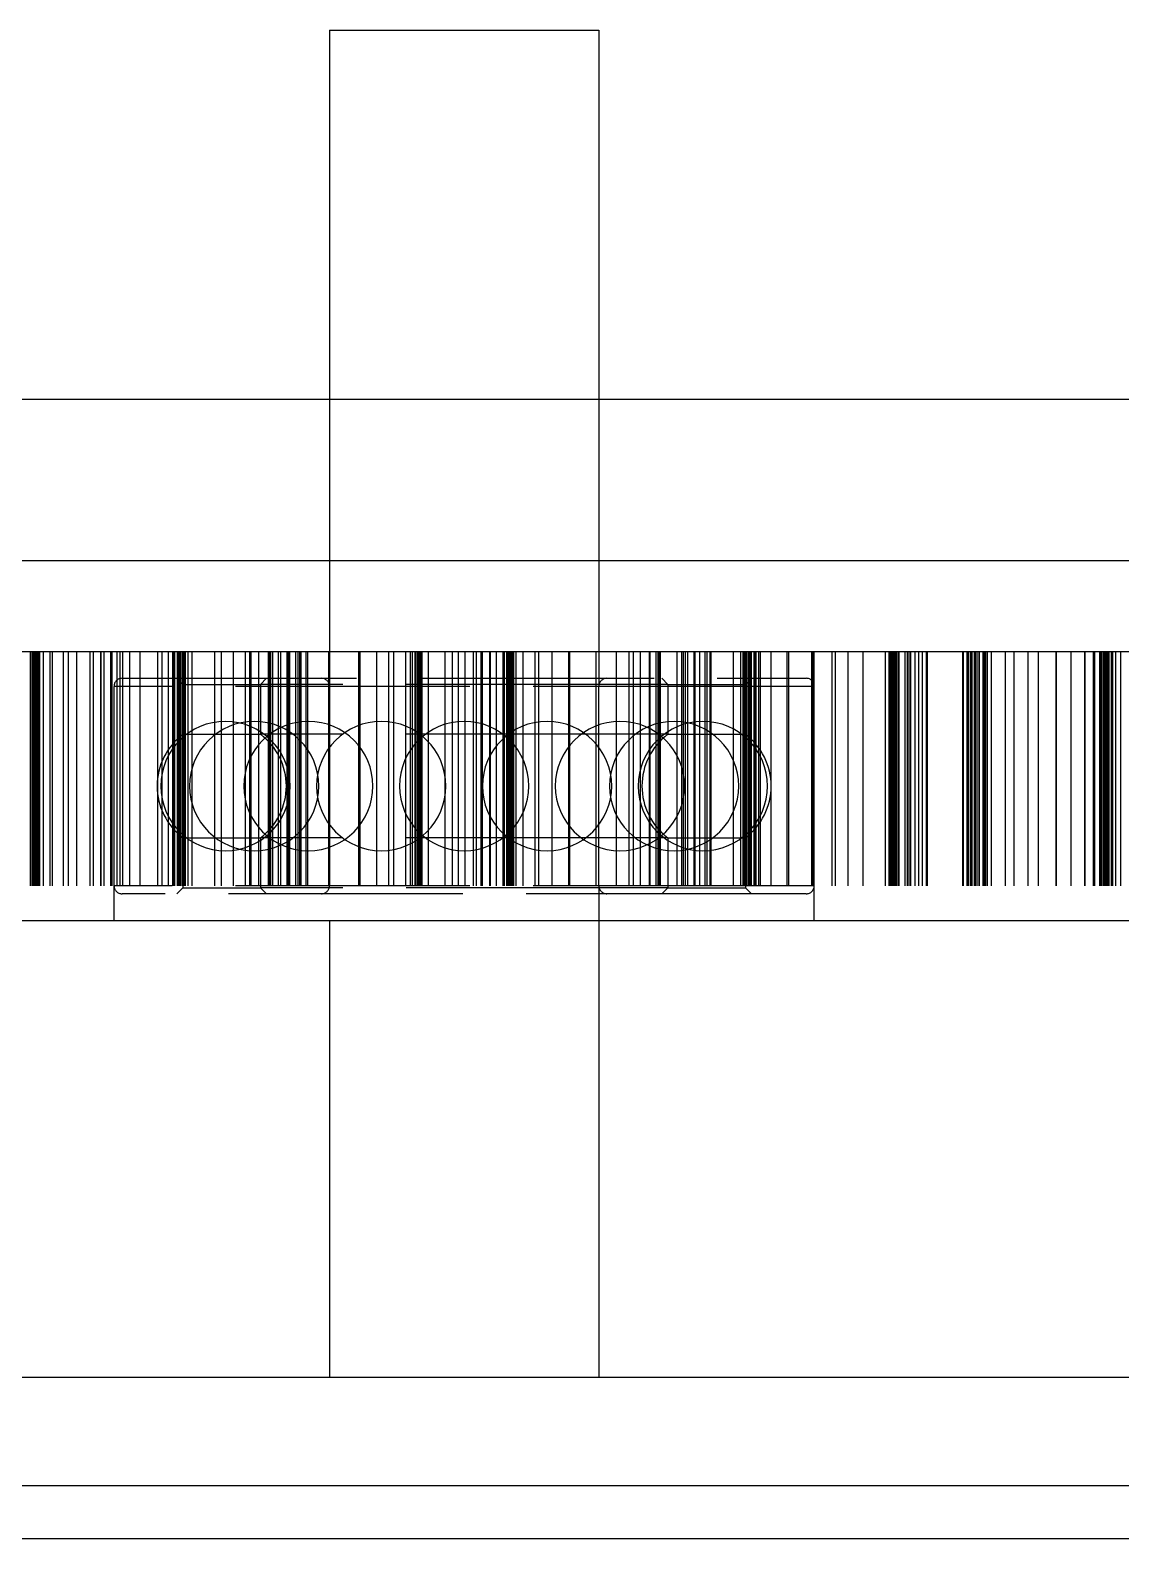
# Model space of a CAD drawing. Extents: x -49 to 4846, y -968 to 1090.
# Drawn here: x 4278.6 to 4319, y -409.9 to -353.9 of the extents above; entities that cross this region are included whole.
import ezdxf

# ---------------------------------------------------------------- set-up
doc = ezdxf.new("R2010")
doc.units = 0
doc.linetypes.add('DASHED', pattern=[11.05, 8.7, -2.35])
doc.linetypes.add('DOT', pattern=[2.2, 1.1, -1.1])
doc.layers.get('0').update_dxf_attribs({"linetype": 'CONTINUOUS'})
doc.layers.add('INVISIBLE', color=6, linetype='DOT')

msp = doc.modelspace()

# ---------------------------------------------------------------- linework, layer by layer
at = {"color": 1}
for p, q in [((4289.665441, -353.87264), (4289.665441, -367.571621)), ((4289.665441, -353.87264), (4299.665441, -353.87264)), ((4299.665441, -353.87264), (4299.665441, -367.571621)), ((4247.607727, -367.571621), (4435.107727, -367.571621)), ((4497.607727, -373.571621), (4247.607727, -373.571621)), ((4289.665441, -373.571621), (4289.665441, -376.930308)), ((4299.665441, -373.571621), (4299.665441, -376.930308)), ((4197.607727, -376.930308), (4547.607727, -376.930308)), ((4547.607727, -386.930308), (4197.607727, -386.930308)), ((4289.665441, -386.930308), (4289.665441, -403.87264)), ((4299.665441, -386.930308), (4299.665441, -403.87264)), ((4222.607727, -403.87264), (4447.607727, -403.87264)), ((4222.607727, -407.895823), (4522.607727, -407.895823)), ((4522.607727, -409.87264), (4222.607727, -409.87264))]:
    msp.add_line(p, q, dxfattribs=at)
at = {"layer": 'INVISIBLE', "linetype": 'DASHED'}
for p, q in [((4289.665441, -367.571621), (4289.665441, -373.571621)), ((4299.665441, -367.571621), (4299.665441, -373.571621)), ((4278.554333, -376.930308), (4278.554333, -386.930308)), ((4278.613398, -376.930308), (4278.613398, -386.930308)), ((4278.623508, -376.930308), (4278.623508, -386.930308)), ((4278.653107, -376.930308), (4278.653107, -386.930308)), ((4278.664704, -376.930308), (4278.664704, -386.930308)), ((4278.675875, -376.930308), (4278.675875, -386.930308)), ((4278.714435, -376.930308), (4278.714435, -386.930308)), ((4278.737237, -376.930308), (4278.737237, -386.930308)), ((4278.757952, -376.930308), (4278.757952, -386.930308)), ((4278.773581, -376.930308), (4278.773581, -386.930308)), ((4278.784749, -376.930308), (4278.784749, -386.930308)), ((4278.805972, -376.930308), (4278.805972, -386.930308)), ((4278.808433, -376.930308), (4278.808433, -386.930308)), ((4278.830329, -376.930308), (4278.830329, -386.930308)), ((4278.86932, -376.930308), (4278.86932, -386.930308)), ((4278.877835, -376.930308), (4278.877835, -386.930308)), ((4278.903627, -376.930308), (4278.903627, -386.930308)), ((4279.031274, -376.930308), (4279.031274, -386.930308)), ((4279.033013, -376.930308), (4279.033013, -386.930308)), ((4279.281704, -376.930308), (4279.281704, -386.930308)), ((4279.375498, -376.930308), (4279.375498, -386.930308)), ((4279.780935, -376.930308), (4279.780935, -386.930308)), ((4279.958014, -376.930308), (4279.958014, -386.930308)), ((4280.278449, -376.930308), (4280.278449, -386.930308)), ((4280.773348, -376.930308), (4280.773348, -386.930308)), ((4280.886489, -376.930308), (4280.886489, -386.930308)), ((4281.166711, -376.930308), (4281.166711, -386.930308)), ((4281.172764, -376.930308), (4281.172764, -386.930308)), ((4281.28224, -376.930308), (4281.28224, -386.930308)), ((4281.529248, -376.930308), (4281.529248, -386.930308)), ((4281.585628, -376.930308), (4281.585628, -386.930308)), ((4281.665441, -386.930308), (4281.665441, -376.930308)), ((4281.765139, -376.930308), (4281.765139, -386.930308)), ((4281.876991, -376.930308), (4281.876991, -386.930308)), ((4281.97644, -376.930308), (4281.97644, -386.930308)), ((4282.234814, -376.930308), (4282.234814, -386.930308)), ((4282.627298, -376.930308), (4282.627298, -386.930308)), ((4283.281016, -376.930308), (4283.281016, -386.930308)), ((4283.446513, -376.930308), (4283.446513, -386.930308)), ((4283.678949, -376.930308), (4283.678949, -386.930308)), ((4283.83374, -376.930308), (4283.83374, -386.930308)), ((4283.871821, -376.930308), (4283.871821, -386.930308)), ((4283.90614, -376.930308), (4283.90614, -386.930308)), ((4284.00585, -376.930308), (4284.00585, -386.930308)), ((4284.009891, -376.930308), (4284.009891, -386.930308)), ((4284.062435, -376.930308), (4284.062435, -386.930308)), ((4284.105498, -376.930308), (4284.105498, -386.930308)), ((4284.135365, -376.930308), (4284.135365, -386.930308)), ((4284.19087, -376.930308), (4284.19087, -386.930308)), ((4284.194761, -376.930308), (4284.194761, -386.930308)), ((4284.227461, -376.930308), (4284.227461, -386.930308)), ((4284.277648, -376.930308), (4284.277648, -386.930308)), ((4284.287279, -376.930308), (4284.287279, -386.930308)), ((4284.313455, -376.930308), (4284.313455, -386.930308)), ((4284.40088, -376.930308), (4284.40088, -386.930308)), ((4284.556843, -376.930308), (4284.556843, -386.930308)), ((4285.391362, -376.930308), (4285.391362, -386.930308)), ((4285.649277, -376.930308), (4285.649277, -386.930308)), ((4286.093565, -376.930308), (4286.093565, -386.930308)), ((4286.529912, -376.930308), (4286.529912, -386.930308)), ((4286.699896, -376.930308), (4286.699896, -386.930308)), ((4286.742308, -376.930308), (4286.742308, -386.930308)), ((4287.026455, -376.930308), (4287.026455, -386.930308)), ((4287.393916, -376.930308), (4287.393916, -386.930308)), ((4287.396723, -376.930308), (4287.396723, -386.930308)), ((4287.397008, -376.930308), (4287.397008, -386.930308)), ((4287.399961, -376.930308), (4287.399961, -386.930308)), ((4287.406739, -376.930308), (4287.406739, -386.930308)), ((4287.409189, -376.930308), (4287.409189, -386.930308)), ((4287.411148, -376.930308), (4287.411148, -386.930308)), ((4287.416594, -376.930308), (4287.416594, -386.930308)), ((4287.420263, -376.930308), (4287.420263, -386.930308)), ((4287.434122, -376.930308), (4287.434122, -386.930308)), ((4287.443868, -376.930308), (4287.443868, -386.930308)), ((4287.477669, -376.930308), (4287.477669, -386.930308)), ((4287.543754, -376.930308), (4287.543754, -386.930308)), ((4287.765864, -376.930308), (4287.765864, -386.930308)), ((4287.846306, -376.930308), (4287.846306, -386.930308)), ((4288.08042, -376.930308), (4288.08042, -386.930308)), ((4288.127818, -376.930308), (4288.127818, -386.930308)), ((4288.183287, -376.930308), (4288.183287, -386.930308)), ((4288.403506, -376.930308), (4288.403506, -386.930308)), ((4288.487035, -376.930308), (4288.487035, -386.930308)), ((4288.55019, -376.930308), (4288.55019, -386.930308)), ((4288.59925, -376.930308), (4288.59925, -386.930308)), ((4288.78588, -376.930308), (4288.78588, -386.930308)), ((4288.855567, -376.930308), (4288.855567, -386.930308)), ((4289.628482, -376.930308), (4289.628482, -386.930308)), ((4289.665441, -376.930308), (4289.665441, -386.930308)), ((4290.747985, -376.930308), (4290.747985, -386.930308)), ((4290.793449, -376.930308), (4290.793449, -386.930308)), ((4291.413029, -376.930308), (4291.413029, -386.930308)), ((4291.858222, -376.930308), (4291.858222, -386.930308)), ((4292.038759, -376.930308), (4292.038759, -386.930308)), ((4292.486456, -376.930308), (4292.486456, -386.930308)), ((4292.656574, -376.930308), (4292.656574, -386.930308)), ((4292.740926, -376.930308), (4292.740926, -386.930308)), ((4292.833993, -376.930308), (4292.833993, -386.930308)), ((4292.856242, -376.930308), (4292.856242, -386.930308)), ((4292.876039, -376.930308), (4292.876039, -386.930308)), ((4292.931982, -376.930308), (4292.931982, -386.930308)), ((4292.934193, -376.930308), (4292.934193, -386.930308)), ((4292.962487, -376.930308), (4292.962487, -386.930308)), ((4292.984958, -376.930308), (4292.984958, -386.930308)), ((4293.000098, -376.930308), (4293.000098, -386.930308)), ((4293.027049, -376.930308), (4293.027049, -386.930308)), ((4293.02887, -376.930308), (4293.02887, -386.930308)), ((4293.043754, -376.930308), (4293.043754, -386.930308)), ((4293.064691, -376.930308), (4293.064691, -386.930308)), ((4293.068343, -376.930308), (4293.068343, -386.930308)), ((4293.077333, -376.930308), (4293.077333, -386.930308)), ((4293.092678, -376.930308), (4293.092678, -386.930308)), ((4293.326915, -376.930308), (4293.326915, -386.930308)), ((4293.94493, -376.930308), (4293.94493, -386.930308)), ((4294.215287, -376.930308), (4294.215287, -386.930308)), ((4294.442828, -376.930308), (4294.442828, -386.930308)), ((4294.688918, -376.930308), (4294.688918, -386.930308)), ((4295.004752, -376.930308), (4295.004752, -386.930308)), ((4295.115596, -376.930308), (4295.115596, -386.930308)), ((4295.290408, -376.930308), (4295.290408, -386.930308)), ((4295.332212, -376.930308), (4295.332212, -386.930308)), ((4295.605117, -376.930308), (4295.605117, -386.930308)), ((4295.631618, -376.930308), (4295.631618, -386.930308)), ((4295.854651, -376.930308), (4295.854651, -386.930308)), ((4296.103139, -376.930308), (4296.103139, -386.930308)), ((4296.148207, -376.930308), (4296.148207, -386.930308)), ((4296.238204, -376.930308), (4296.238204, -386.930308)), ((4296.253549, -376.930308), (4296.253549, -386.930308)), ((4296.262539, -376.930308), (4296.262539, -386.930308)), ((4296.266192, -376.930308), (4296.266192, -386.930308)), ((4296.287129, -376.930308), (4296.287129, -386.930308)), ((4296.302012, -376.930308), (4296.302012, -386.930308)), ((4296.303833, -376.930308), (4296.303833, -386.930308)), ((4296.330785, -376.930308), (4296.330785, -386.930308)), ((4296.345925, -376.930308), (4296.345925, -386.930308)), ((4296.368395, -376.930308), (4296.368395, -386.930308)), ((4296.396689, -376.930308), (4296.396689, -386.930308)), ((4296.398901, -376.930308), (4296.398901, -386.930308)), ((4296.44107, -376.930308), (4296.44107, -386.930308)), ((4296.454843, -376.930308), (4296.454843, -386.930308)), ((4296.47464, -376.930308), (4296.47464, -386.930308)), ((4296.49689, -376.930308), (4296.49689, -386.930308)), ((4296.589956, -376.930308), (4296.589956, -386.930308)), ((4296.844426, -376.930308), (4296.844426, -386.930308)), ((4297.292123, -376.930308), (4297.292123, -386.930308)), ((4297.426417, -376.930308), (4297.426417, -386.930308)), ((4297.917853, -376.930308), (4297.917853, -386.930308)), ((4298.538976, -376.930308), (4298.538976, -386.930308)), ((4298.582898, -376.930308), (4298.582898, -386.930308)), ((4299.553004, -376.930308), (4299.553004, -386.930308)), ((4299.665441, -376.930308), (4299.665441, -378.230308)), ((4300.3113, -376.930308), (4300.3113, -386.930308)), ((4300.780692, -376.930308), (4300.780692, -386.930308)), ((4300.946512, -376.930308), (4300.946512, -386.930308)), ((4301.203064, -376.930308), (4301.203064, -386.930308)), ((4301.530789, -376.930308), (4301.530789, -386.930308)), ((4301.565019, -376.930308), (4301.565019, -386.930308)), ((4301.787129, -376.930308), (4301.787129, -386.930308)), ((4301.853213, -376.930308), (4301.853213, -386.930308)), ((4301.887014, -376.930308), (4301.887014, -386.930308)), ((4301.910619, -376.930308), (4301.910619, -386.930308)), ((4301.914289, -376.930308), (4301.914289, -386.930308)), ((4301.919207, -376.930308), (4301.919207, -386.930308)), ((4301.921693, -376.930308), (4301.921693, -386.930308)), ((4301.924143, -376.930308), (4301.924143, -386.930308)), ((4301.930922, -376.930308), (4301.930922, -386.930308)), ((4301.933874, -376.930308), (4301.933874, -386.930308)), ((4301.934834, -376.930308), (4301.934834, -386.930308)), ((4301.937863, -376.930308), (4301.937863, -386.930308)), ((4302.566571, -376.930308), (4302.566571, -386.930308)), ((4302.730994, -376.930308), (4302.730994, -386.930308)), ((4302.80097, -376.930308), (4302.80097, -386.930308)), ((4302.877078, -376.930308), (4302.877078, -386.930308)), ((4302.953456, -376.930308), (4302.953456, -386.930308)), ((4303.194598, -376.930308), (4303.194598, -386.930308)), ((4303.23475, -376.930308), (4303.23475, -386.930308)), ((4303.402096, -376.930308), (4303.402096, -386.930308)), ((4303.596199, -376.930308), (4303.596199, -386.930308)), ((4303.681605, -376.930308), (4303.681605, -386.930308)), ((4303.793122, -376.930308), (4303.793122, -386.930308)), ((4303.81883, -376.930308), (4303.81883, -386.930308)), ((4304.653966, -376.930308), (4304.653966, -386.930308)), ((4304.930002, -376.930308), (4304.930002, -386.930308)), ((4305.017427, -376.930308), (4305.017427, -386.930308)), ((4305.043603, -376.930308), (4305.043603, -386.930308)), ((4305.053234, -376.930308), (4305.053234, -386.930308)), ((4305.103421, -376.930308), (4305.103421, -386.930308)), ((4305.136122, -376.930308), (4305.136122, -386.930308)), ((4305.140012, -376.930308), (4305.140012, -386.930308)), ((4305.195518, -376.930308), (4305.195518, -386.930308)), ((4305.225386, -376.930308), (4305.225386, -386.930308)), ((4305.268447, -376.930308), (4305.268447, -386.930308)), ((4305.32099, -376.930308), (4305.32099, -386.930308)), ((4305.325032, -376.930308), (4305.325032, -386.930308)), ((4305.424742, -376.930308), (4305.424742, -386.930308)), ((4305.459061, -376.930308), (4305.459061, -386.930308)), ((4305.497143, -376.930308), (4305.497143, -386.930308)), ((4305.590628, -376.930308), (4305.590628, -386.930308)), ((4305.651932, -376.930308), (4305.651932, -386.930308)), ((4306.049866, -376.930308), (4306.049866, -386.930308)), ((4306.645359, -376.930308), (4306.645359, -386.930308)), ((4306.703584, -376.930308), (4306.703584, -386.930308)), ((4307.565743, -376.930308), (4307.565743, -386.930308)), ((4307.603702, -376.930308), (4307.603702, -386.930308)), ((4307.665441, -378.230308), (4307.665441, -376.930308)), ((4308.318248, -376.930308), (4308.318248, -386.930308)), ((4308.444393, -376.930308), (4308.444393, -386.930308)), ((4308.915236, -376.930308), (4308.915236, -386.930308)), ((4309.462927, -376.930308), (4309.462927, -386.930308)), ((4310.29787, -376.930308), (4310.29787, -386.930308)), ((4310.299608, -376.930308), (4310.299608, -386.930308)), ((4310.427256, -376.930308), (4310.427256, -386.930308)), ((4310.453047, -376.930308), (4310.453047, -386.930308)), ((4310.461563, -376.930308), (4310.461563, -386.930308)), ((4310.500553, -376.930308), (4310.500553, -386.930308)), ((4310.522449, -376.930308), (4310.522449, -386.930308)), ((4310.524911, -376.930308), (4310.524911, -386.930308)), ((4310.546134, -376.930308), (4310.546134, -386.930308)), ((4310.557301, -376.930308), (4310.557301, -386.930308)), ((4310.572929, -376.930308), (4310.572929, -386.930308)), ((4310.593645, -376.930308), (4310.593645, -386.930308)), ((4310.616447, -376.930308), (4310.616447, -386.930308)), ((4310.618101, -376.930308), (4310.618101, -386.930308)), ((4310.655008, -376.930308), (4310.655008, -386.930308)), ((4310.666178, -376.930308), (4310.666178, -386.930308)), ((4310.677775, -376.930308), (4310.677775, -386.930308)), ((4310.707374, -376.930308), (4310.707374, -386.930308)), ((4310.717485, -376.930308), (4310.717485, -386.930308)), ((4310.776549, -376.930308), (4310.776549, -386.930308)), ((4310.789733, -376.930308), (4310.789733, -386.930308)), ((4310.803469, -376.930308), (4310.803469, -386.930308)), ((4311.031548, -376.930308), (4311.031548, -386.930308)), ((4311.113503, -376.930308), (4311.113503, -386.930308)), ((4311.17586, -376.930308), (4311.17586, -386.930308)), ((4311.241509, -376.930308), (4311.241509, -386.930308)), ((4311.395157, -376.930308), (4311.395157, -386.930308)), ((4311.536238, -376.930308), (4311.536238, -386.930308)), ((4311.673965, -376.930308), (4311.673965, -386.930308)), ((4311.818362, -376.930308), (4311.818362, -386.930308)), ((4311.830068, -376.930308), (4311.830068, -386.930308)), ((4311.853565, -376.930308), (4311.853565, -386.930308)), ((4313.173189, -376.930308), (4313.173189, -386.930308)), ((4313.197926, -376.930308), (4313.197926, -386.930308)), ((4313.328874, -376.930308), (4313.328874, -386.930308)), ((4313.371091, -376.930308), (4313.371091, -386.930308)), ((4313.38628, -376.930308), (4313.38628, -386.930308)), ((4313.463524, -376.930308), (4313.463524, -386.930308)), ((4313.512612, -376.930308), (4313.512612, -386.930308)), ((4313.518402, -376.930308), (4313.518402, -386.930308)), ((4313.600035, -376.930308), (4313.600035, -386.930308)), ((4313.643327, -376.930308), (4313.643327, -386.930308)), ((4313.705097, -376.930308), (4313.705097, -386.930308)), ((4313.779593, -376.930308), (4313.779593, -386.930308)), ((4313.785289, -376.930308), (4313.785289, -386.930308)), ((4313.924408, -376.930308), (4313.924408, -386.930308)), ((4313.971749, -376.930308), (4313.971749, -386.930308)), ((4314.023998, -376.930308), (4314.023998, -386.930308)), ((4314.081339, -376.930308), (4314.081339, -386.930308)), ((4314.233747, -376.930308), (4314.233747, -386.930308)), ((4314.757752, -376.930308), (4314.757752, -386.930308)), ((4315.073103, -376.930308), (4315.073103, -386.930308)), ((4315.58892, -376.930308), (4315.58892, -386.930308)), ((4315.971093, -376.930308), (4315.971093, -386.930308)), ((4316.638407, -376.930308), (4316.638407, -386.930308)), ((4316.649827, -376.930308), (4316.649827, -386.930308)), ((4317.194263, -376.930308), (4317.194263, -386.930308)), ((4317.702701, -376.930308), (4317.702701, -386.930308)), ((4317.703683, -376.930308), (4317.703683, -386.930308)), ((4318.023432, -376.930308), (4318.023432, -386.930308)), ((4318.062715, -376.930308), (4318.062715, -386.930308)), ((4318.255026, -376.930308), (4318.255026, -386.930308)), ((4318.296893, -376.930308), (4318.296893, -386.930308)), ((4318.311066, -376.930308), (4318.311066, -386.930308)), ((4318.378115, -376.930308), (4318.378115, -386.930308)), ((4318.417364, -376.930308), (4318.417364, -386.930308)), ((4318.421853, -376.930308), (4318.421853, -386.930308)), ((4318.482438, -376.930308), (4318.482438, -386.930308)), ((4318.512761, -376.930308), (4318.512761, -386.930308)), ((4318.545956, -376.930308), (4318.545956, -386.930308)), ((4318.554185, -376.930308), (4318.554185, -386.930308)), ((4318.6016, -376.930308), (4318.6016, -386.930308)), ((4318.60512, -376.930308), (4318.60512, -386.930308)), ((4318.687051, -376.930308), (4318.687051, -386.930308)), ((4318.713314, -376.930308), (4318.713314, -386.930308)), ((4318.741446, -376.930308), (4318.741446, -386.930308)), ((4318.846404, -376.930308), (4318.846404, -386.930308)), ((4319.030964, -376.930308), (4319.030964, -386.930308)), ((4281.965441, -377.930308), (4307.365441, -377.930308)), ((4284.000441, -377.930308), (4284.225441, -378.155308)), ((4287.330441, -377.930308), (4287.105441, -378.155308)), ((4302.000441, -377.930308), (4302.225441, -378.155308)), ((4305.330441, -377.930308), (4305.105441, -378.155308)), ((4305.923771, -378.230308), (4281.665441, -378.230308)), ((4284.225441, -378.155308), (4287.105441, -378.155308)), ((4284.225441, -378.155308), (4284.225441, -380.010308)), ((4301.212593, -378.155308), (4287.105441, -378.155308)), ((4287.105441, -378.155308), (4287.105441, -380.010308)), ((4299.665441, -385.630308), (4299.665441, -378.230308)), ((4302.225441, -378.155308), (4301.212593, -378.155308)), ((4302.225441, -378.155308), (4302.225441, -380.010308)), ((4302.225441, -378.155308), (4305.105441, -378.155308)), ((4305.105441, -378.155308), (4305.105441, -380.010308)), ((4307.665441, -378.230308), (4305.923771, -378.230308)), ((4307.665441, -385.630308), (4307.665441, -378.230308)), ((4284.225441, -380.010308), (4287.105441, -380.010308)), ((4301.212593, -380.010308), (4287.105441, -380.010308)), ((4302.225441, -380.010308), (4301.212593, -380.010308)), ((4302.225441, -380.010308), (4305.105441, -380.010308)), ((4284.225441, -383.850308), (4287.105441, -383.850308)), ((4284.225441, -383.850308), (4284.225441, -385.705308)), ((4301.212593, -383.850308), (4287.105441, -383.850308)), ((4287.105441, -383.850308), (4287.105441, -385.705308)), ((4302.225441, -383.850308), (4301.212593, -383.850308)), ((4302.225441, -383.850308), (4302.225441, -385.705308)), ((4302.225441, -383.850308), (4305.105441, -383.850308)), ((4305.105441, -383.850308), (4305.105441, -385.705308)), ((4305.923771, -385.630308), (4281.665441, -385.630308)), ((4284.225441, -385.705308), (4284.000441, -385.930308)), ((4284.225441, -385.705308), (4287.105441, -385.705308)), ((4301.212593, -385.705308), (4287.105441, -385.705308)), ((4287.105441, -385.705308), (4287.330441, -385.930308)), ((4299.665441, -385.630308), (4299.665441, -386.930308)), ((4302.225441, -385.705308), (4301.212593, -385.705308)), ((4302.225441, -385.705308), (4302.000441, -385.930308)), ((4302.225441, -385.705308), (4305.105441, -385.705308)), ((4305.105441, -385.705308), (4305.330441, -385.930308)), ((4307.665441, -385.630308), (4305.923771, -385.630308)), ((4307.665441, -386.930308), (4307.665441, -385.630308)), ((4305.663964, -385.930308), (4281.965441, -385.930308)), ((4307.365441, -385.930308), (4305.663964, -385.930308))]:
    msp.add_line(p, q, dxfattribs=at)
for centre, radius, start, end in [((4281.965441, -378.230308), 0.3, 90, 180), ((4289.365441, -378.230308), 0.3, 0, 90), ((4299.965441, -378.230308), 0.3, 90, 180), ((4307.365441, -378.230308), 0.3, 0, 90), ((4285.802171, -381.930308), 2.4, 90, 180), ((4286.871213, -381.930308), 2.4, 90, 180), ((4285.802171, -381.930308), 2.4, 0, 90), ((4288.880353, -381.930308), 2.4, 90, 180), ((4286.871213, -381.930308), 2.4, 0, 90), ((4288.880353, -381.930308), 2.4, 0, 90), ((4291.58726, -381.930308), 2.4, 90, 180), ((4291.58726, -381.930308), 2.4, 0, 90), ((4294.665441, -381.930308), 2.4, 90, 180), ((4294.665441, -381.930308), 2.4, 0, 90), ((4297.743622, -381.930308), 2.4, 90, 180), ((4297.743622, -381.930308), 2.4, 0, 90), ((4300.45053, -381.930308), 2.4, 90, 180), ((4302.45967, -381.930308), 2.4, 90, 180), ((4300.45053, -381.930308), 2.4, 0, 90), ((4303.528711, -381.930308), 2.4, 90, 180), ((4302.45967, -381.930308), 2.4, 0, 90), ((4303.528711, -381.930308), 2.4, 0, 90), ((4285.665441, -381.930308), 2.4, 126.869898, 233.130102), ((4285.665441, -381.930308), 2.4, 306.869898, 53.130102), ((4303.665441, -381.930308), 2.4, 126.869898, 233.130102), ((4303.665441, -381.930308), 2.4, 306.869898, 53.130102), ((4285.802171, -381.930308), 2.4, 180, 270), ((4286.871213, -381.930308), 2.4, 180, 270), ((4285.802171, -381.930308), 2.4, 270, 0), ((4288.880353, -381.930308), 2.4, 180, 270), ((4286.871213, -381.930308), 2.4, 270, 0), ((4288.880353, -381.930308), 2.4, 270, 0), ((4291.58726, -381.930308), 2.4, 180, 270), ((4291.58726, -381.930308), 2.4, 270, 0), ((4294.665441, -381.930308), 2.4, 180, 270), ((4294.665441, -381.930308), 2.4, 270, 0), ((4297.743622, -381.930308), 2.4, 180, 270), ((4297.743622, -381.930308), 2.4, 270, 0), ((4300.45053, -381.930308), 2.4, 180, 270), ((4302.45967, -381.930308), 2.4, 180, 270), ((4300.45053, -381.930308), 2.4, 270, 0), ((4303.528711, -381.930308), 2.4, 180, 270), ((4302.45967, -381.930308), 2.4, 270, 0), ((4303.528711, -381.930308), 2.4, 270, 0), ((4281.965441, -385.630308), 0.3, 180, 270), ((4289.365441, -385.630308), 0.3, 270, 0), ((4299.965441, -385.630308), 0.3, 180, 270), ((4307.365441, -385.630308), 0.3, 270, 0)]:
    msp.add_arc(centre, radius, start, end, dxfattribs=at)

doc.saveas('drawing.dxf')
